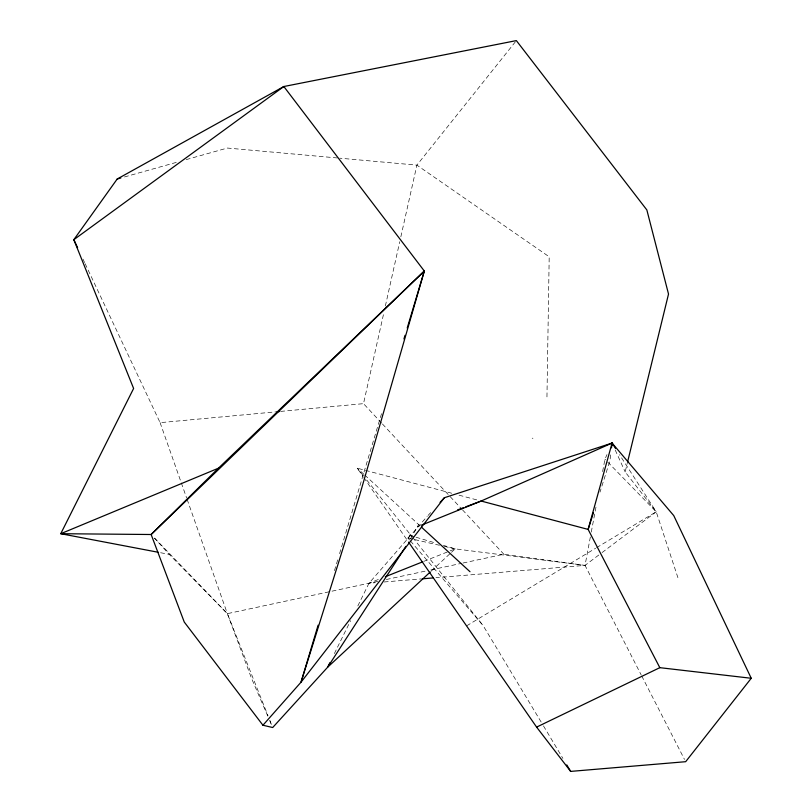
<?xml version="1.0" encoding="UTF-8"?>
<svg xmlns="http://www.w3.org/2000/svg" width="812" height="812" viewBox="0 0 812 812"><rect width="100%" height="100%" fill="white"/><g stroke="black" fill="none" stroke-linecap="round" stroke-linejoin="round"><path stroke-width="0.61" stroke-dasharray="4.06 3.04" d="M546.953 396.895L549.196 256.795L416.891 165.13L339.822 158.188M610.634 454.903L609.924 460.82L599.987 492.113M590.354 536.986L585.036 565.385L641.135 674.823M591.288 532.053L596.15 506.13M602.626 471.559L604.94 459.206L606.98 454.598M381.579 423.062L363.502 403.655L383.974 312.204M385.355 306.022L399.737 241.763M400.844 236.81L416.891 165.13L516.351 40.6M677.908 577.657L656.218 511.804L625.159 471.914L627.25 463.327M334.483 570.603L338.117 558.473M339.578 553.622L381.762 412.932M410.425 539.036L418.637 524.552M334.371 653.579L350.571 620.672M357.838 605.914L369.003 583.219L427.203 516.381M408.609 537.26L410.354 534.57L407.939 538.051L409.583 539.97M428.066 515.458L430.634 512.656M431.162 571.161L450.569 553.145M451.492 552.292L455.187 548.861L585.036 565.385L601.073 553.307M602.078 552.556L656.218 511.804L619.546 454.69M466.667 625.819L595.561 548.293M596.647 547.633L656.218 511.804L604.94 459.206M417.754 526.643L420.108 525.699M378.321 579.504L369.003 583.219L375.327 582.701M423.742 561.396L455.187 548.861L443.332 545.339M124.48 176.965L177.737 161.994M186.212 159.619L227.37 148.048L338.553 158.066M377.671 581.362L227.38 613.659L169.272 554.383L154.442 538.123M386.329 579.504L425.914 570.988M430.867 569.933L461.795 563.284M463.033 563.02L503.856 554.241L585.036 565.385L435.963 577.697M85.148 263.707L160.106 422.666L275.613 411.867M280.637 411.4L363.502 403.655M384.167 581.971L420.809 578.946M532.195 438.216L532.946 438.226M160.644 552.739L169.272 554.383M407.939 538.051L439.434 545.258M444.286 546.364L455.187 548.861M451.695 493.229L357.27 468.189L363.055 476.522M459.054 495.188L478.674 500.385M410.131 535.494L414.881 536.905M416.059 537.25L436.217 543.228M363.786 474.167L357.27 468.189L363.614 476.116M364.71 475.02L420.504 526.267M154.645 538.143L227.38 613.659L268.021 715.788M382.442 423.986L461.663 508.972M462.525 509.895L503.856 554.241M410.415 540.934L483.12 625.575L542.842 724.842M366.78 480.085L411.928 536.539M412.719 537.534L483.12 625.575M363.776 477.568L407.868 541.096M543.492 725.928L562.899 758.408M641.713 675.949L684.506 759.433M82.997 259.14L84.61 262.57M615.212 449.98L625.159 471.914M267.777 716.103L251.558 678.406L227.38 613.659L187.014 499.065M269.746 720.67L271.705 725.238L269.888 720.477M160.106 422.666L186.587 497.868"/><path stroke-width="1.22" d="M611.497 447.798L612.075 443.058L444.377 497.726L440.084 502.395M627.554 462.099L668.52 294.056L646.839 209.922L516.351 40.6L283.835 86.519L117.212 179.005L73.831 239.692L133.615 388.471L60.758 533.707L158.178 552.261M751.242 678.274L673.747 515.59L612.075 443.058L588.132 529.414L659.821 667.667L751.242 678.274L685.663 761.697L570.653 771.4L536.6 727.105L408.598 542.132M218.408 468.219L60.758 533.707L151.144 534.509L424.311 271.035L359.462 495.888L301.029 682.181L262.946 725.238L184.263 622.053L151.144 534.509L218.408 468.219L424.311 271.035L283.835 86.519L73.831 239.692L77.607 247.701M318.121 625.179L301.029 682.181L444.377 497.726M403.94 338.949L405.036 335.315M407.218 328.038L424.311 271.035M593.481 512.565L588.132 529.414L481.13 501.034L465.804 506.8M329.905 662.653L327.672 667.19L272.69 727.522L262.946 725.238M405.848 546.374L327.672 667.19L430.238 572.013M536.6 727.105L659.821 667.667M615.466 448.346L612.075 443.058L481.13 501.034L421.276 525.222M385.314 576.723L422.575 561.863M457.542 509.906L463.439 507.693M117.212 179.005L120.846 177.98M276.872 411.755L279.379 411.522M422.067 578.844L433.435 577.9M421.438 527.12L469.996 571.719M566.776 764.904L570.653 771.4M612.075 443.058L613.121 445.362"/></g></svg>
